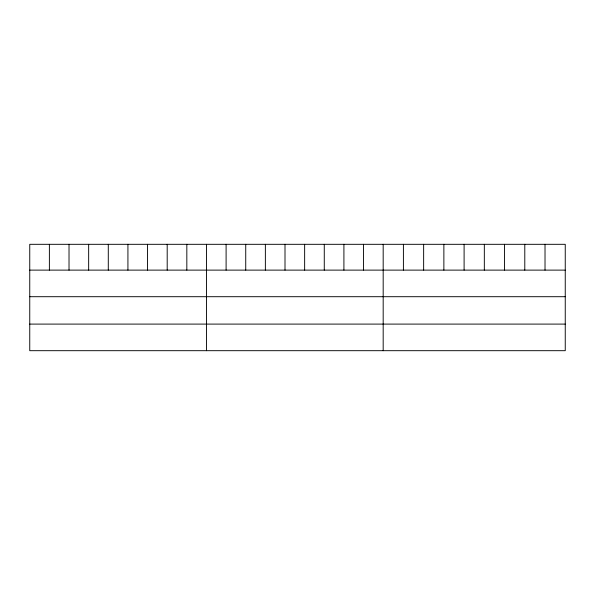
<?xml version="1.0" encoding="UTF-8"?>
<svg xmlns="http://www.w3.org/2000/svg" width="595" height="595" viewBox="0 0 595 595"><rect width="100%" height="100%" fill="white"/><g stroke="black" fill="none" stroke-linecap="round" stroke-linejoin="round"><path stroke-width="0.89" d="M565.25 270.115L565.25 350.686L29.75 350.686L29.75 244.314L565.25 244.314L565.25 270.115L29.75 270.115M29.75 296.704L565.25 296.704M29.75 324.096L565.25 324.096M545.02 244.314L545.02 270.115M524.79 244.314L524.79 270.115M504.56 244.314L504.56 270.115M484.33 244.314L484.33 270.115M464.1 244.314L464.1 270.115M443.87 244.314L443.87 270.115M423.64 244.314L423.64 270.115M403.41 244.314L403.41 270.115M383.18 244.314L383.18 350.686M363.545 244.314L363.545 270.115M343.91 244.314L343.91 270.115M324.275 244.314L324.275 270.115M304.64 244.314L304.64 270.115M285.005 244.314L285.005 270.115M265.37 244.314L265.37 270.115M245.735 244.314L245.735 270.115M226.1 244.314L226.1 270.115M206.465 244.314L206.465 350.686M186.83 244.314L186.83 270.115M167.195 244.314L167.195 270.115M147.56 244.314L147.56 270.115M127.925 244.314L127.925 270.115M108.29 244.314L108.29 270.115M88.655 244.314L88.655 270.115M69.02 244.314L69.02 270.115M49.385 244.314L49.385 270.115"/></g></svg>
